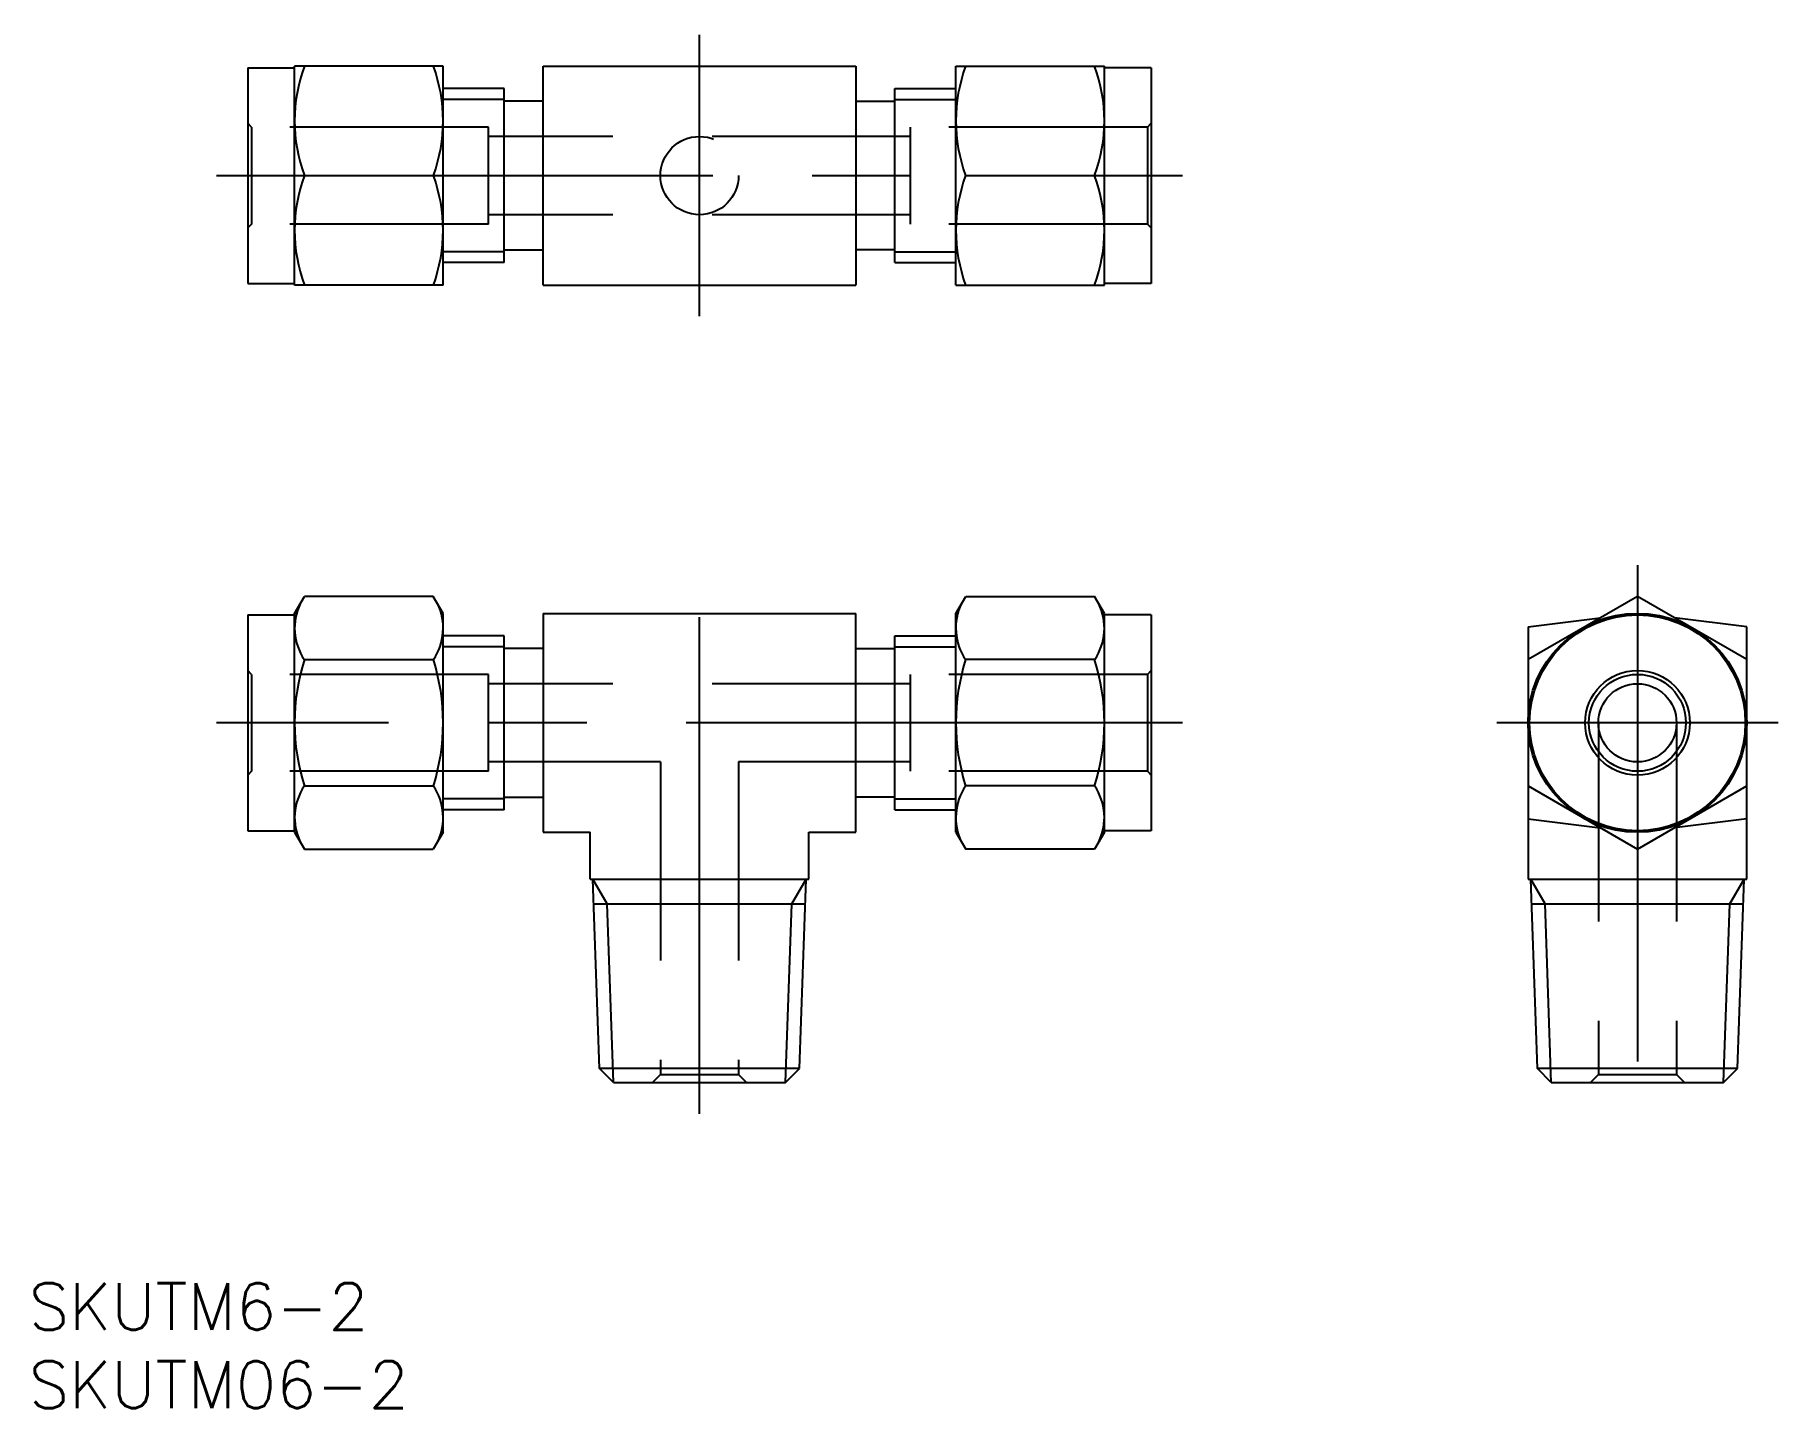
# Model space of a CAD drawing. Extents: x -43 to 69, y -44 to 44.
import ezdxf

# ---------------------------------------------------------------- set-up
doc = ezdxf.new("R2010")
doc.units = 0
doc.linetypes.add('CENTER', pattern=[50.8, 31.75, -6.35, 6.35, -6.35])
doc.linetypes.add('DASHED', pattern=[19.05, 12.7, -6.35])
doc.layers.get('0').update_dxf_attribs({"linetype": 'CONTINUOUS'})
doc.layers.add('CENTER', color=1, linetype='CONTINUOUS')
doc.styles.get("Standard").update_dxf_attribs({"font": 'txt.shx', "height": 3, "bigfont": 'bigfont.shx'})

msp = doc.modelspace()

# ---------------------------------------------------------------- linework, layer by layer
at = {"color": 7, "linetype": 'CONTINUOUS'}
for p, q in [((-28.9, 41.9), (-28.9, 28.1)), ((-28.9, 41.9), (-25.9, 41.9)), ((-16.4, 42), (-25.9, 42)), ((-25.9, 28), (-25.9, 42)), ((-16.4, 28), (-16.4, 42)), ((-10, 28), (-10, 42)), ((-10, 42), (10, 42)), ((10, 42), (10, 28)), ((16.4, 28), (16.4, 42)), ((16.4, 42), (25.9, 42)), ((25.9, 28), (25.9, 42)), ((28.9, 41.9), (25.9, 41.9)), ((28.9, 41.9), (28.9, 28.1)), ((-12.5, 40.56), (-16.4, 40.56)), ((-12.5, 29.44), (-12.5, 40.56)), ((12.5, 29.44), (12.5, 40.56)), ((12.5, 40.56), (16.4, 40.56)), ((-10, 39.75), (-12.5, 39.75)), ((10, 39.75), (12.5, 39.75)), ((-25.28, 35), (-17.02, 35)), ((17.02, 35), (25.28, 35)), ((-12.5, 30.25), (-10, 30.25)), ((12.5, 30.25), (10, 30.25)), ((-12.5, 29.44), (-16.4, 29.44)), ((12.5, 29.44), (16.4, 29.44)), ((-28.9, 28.1), (-25.9, 28.1)), ((-16.4, 28), (-25.9, 28)), ((-10, 28), (10, 28)), ((16.4, 28), (25.9, 28)), ((28.9, 28.1), (25.9, 28.1)), ((-25.9, 7), (-25.27, 8.08)), ((-17.03, 8.08), (-25.27, 8.08)), ((-16.4, 7), (-17.03, 8.08)), ((16.4, 7), (17.03, 8.08)), ((17.03, 8.08), (25.27, 8.08)), ((25.9, 7), (25.27, 8.08)), ((60, 8.08), (53, 4.04)), ((67, 4.04), (60, 8.08)), ((-28.9, 6.9), (-28.9, -6.9)), ((-28.9, 6.9), (-25.9, 6.9)), ((-25.9, -7), (-25.9, 7)), ((-16.4, -7), (-16.4, 7)), ((-10, 7), (10, 7)), ((-10, 7), (-10, -7)), ((10, -7), (10, 7)), ((16.4, -7), (16.4, 7)), ((25.9, -7), (25.9, 7)), ((28.9, 6.9), (25.9, 6.9)), ((28.9, 6.9), (28.9, -6.9)), ((53, 6.14), (57.62, 6.71)), ((67, 6.14), (62.38, 6.71)), ((53, 6.14), (53, -10)), ((67, -10), (67, 6.14)), ((-12.5, 5.56), (-16.4, 5.56)), ((-12.5, -5.56), (-12.5, 5.56)), ((-10, 4.75), (-12.5, 4.75)), ((10, 4.75), (12.5, 4.75)), ((12.5, -5.56), (12.5, 5.56)), ((12.5, 5.56), (16.4, 5.56)), ((-25.28, 4.04), (-17.02, 4.04)), ((25.28, 4.04), (17.02, 4.04)), ((-25.28, -4.04), (-17.02, -4.04)), ((25.28, -4.04), (17.02, -4.04)), ((53, -4.04), (60, -8.08)), ((60, -8.08), (67, -4.04)), ((-12.5, -5.56), (-16.4, -5.56)), ((-12.5, -4.75), (-10, -4.75)), ((12.5, -4.75), (10, -4.75)), ((12.5, -5.56), (16.4, -5.56)), ((53, -6.14), (57.62, -6.71)), ((67, -6.14), (62.38, -6.71)), ((-28.9, -6.9), (-25.9, -6.9)), ((-25.9, -7), (-25.27, -8.08)), ((-16.4, -7), (-17.03, -8.08)), ((-10, -7), (-7, -7)), ((-7, -10), (-7, -7)), ((7, -10), (7, -7)), ((7, -7), (10, -7)), ((16.4, -7), (17.03, -8.08)), ((25.9, -7), (25.27, -8.08)), ((28.9, -6.9), (25.9, -6.9)), ((-25.27, -8.08), (-17.03, -8.08)), ((25.27, -8.08), (17.03, -8.08)), ((-7, -10), (7, -10)), ((-6.4, -22.11), (-6.82, -10)), ((6.4, -22.11), (6.82, -10)), ((53, -10), (67, -10)), ((53.6, -22.11), (53.18, -10)), ((66.4, -22.11), (66.82, -10)), ((-6.77, -11.58), (6.77, -11.58)), ((53.23, -11.58), (66.77, -11.58)), ((-5.51, -23), (-6.4, -22.11)), ((6.4, -22.11), (-6.4, -22.11)), ((5.51, -23), (6.4, -22.11)), ((66.4, -22.11), (53.6, -22.11)), ((54.49, -23), (53.6, -22.11)), ((65.51, -23), (66.4, -22.11)), ((-5.51, -23), (5.51, -23)), ((54.49, -23), (65.51, -23))]:
    msp.add_line(p, q, dxfattribs=at)
at = {"color": 3, "linetype": 'CONTINUOUS'}
for p, q in [((-12.5, 39.87), (-16.4, 39.87)), ((12.5, 39.87), (16.4, 39.87)), ((-12.5, 30.13), (-16.4, 30.13)), ((12.5, 30.13), (16.4, 30.13)), ((-12.5, 4.87), (-16.4, 4.87)), ((12.5, 4.87), (16.4, 4.87)), ((-12.5, -4.87), (-16.4, -4.87)), ((12.5, -4.87), (16.4, -4.87)), ((-5.91, -11.58), (-6.82, -10)), ((5.91, -11.58), (6.82, -10)), ((54.09, -11.58), (53.18, -10)), ((65.91, -11.58), (66.82, -10)), ((-5.51, -23), (-5.91, -11.58)), ((5.51, -23), (5.91, -11.58)), ((54.49, -23), (54.09, -11.58)), ((65.51, -23), (65.91, -11.58))]:
    msp.add_line(p, q, dxfattribs=at)
at = {"color": 3, "linetype": 'DASHED'}
for p, q in [((-28.65, 38.1), (-28.9, 38.35)), ((-13.5, 38.1), (-28.65, 38.1)), ((-28.65, 38.1), (-28.65, 31.9)), ((-13.5, 31.9), (-13.5, 38.1)), ((13.5, 31.9), (13.5, 38.1)), ((28.65, 38.1), (13.5, 38.1)), ((28.65, 38.1), (28.9, 38.35)), ((28.65, 38.1), (28.65, 31.9)), ((13.5, 37.5), (-13.5, 37.5)), ((13.5, 32.5), (-13.5, 32.5)), ((-28.65, 31.9), (-28.9, 31.65)), ((-13.5, 31.9), (-28.65, 31.9)), ((28.65, 31.9), (13.5, 31.9)), ((28.65, 31.9), (28.9, 31.65)), ((-28.65, 3.1), (-28.9, 3.35)), ((28.65, 3.1), (28.9, 3.35)), ((-13.5, 3.1), (-28.65, 3.1)), ((-28.65, 3.1), (-28.65, -3.1)), ((-13.5, -3.1), (-13.5, 3.1)), ((13.5, 2.5), (-13.5, 2.5)), ((28.65, 3.1), (13.5, 3.1)), ((13.5, -3.1), (13.5, 3.1)), ((28.65, 3.1), (28.65, -3.1)), ((57.5, 0), (57.5, -22.5)), ((62.5, 0), (62.5, -22.5)), ((-28.65, -3.1), (-28.9, -3.35)), ((-13.5, -3.1), (-28.65, -3.1)), ((-2.5, -2.5), (-13.5, -2.5)), ((-2.5, -2.5), (-2.5, -22.5)), ((13.5, -2.5), (2.5, -2.5)), ((2.5, -2.5), (2.5, -22.5)), ((28.65, -3.1), (13.5, -3.1)), ((28.65, -3.1), (28.9, -3.35)), ((-2.5, -22.5), (-3, -23)), ((-2.5, -22.5), (2.5, -22.5)), ((2.5, -22.5), (3, -23)), ((57.5, -22.5), (57, -23)), ((57.5, -22.5), (62.5, -22.5)), ((62.5, -22.5), (63, -23))]:
    msp.add_line(p, q, dxfattribs=at)
msp.add_circle((0, 35), 2.5, dxfattribs=at)
at = {"color": 7, "linetype": 'CONTINUOUS'}
for radius in [7, 6.9, 3.35, 3.1, 2.5]:
    msp.add_circle((60, 0), radius, dxfattribs=at)
for centre, radius, start, end in [((-15.74, 38.5), 10.16, 159.8526, 200.1474), ((-26.56, 38.5), 10.16, 339.8526, 20.1474), ((26.56, 38.5), 10.16, 159.8526, 200.1474), ((15.74, 38.5), 10.16, 339.8526, 20.1474), ((-15.74, 31.5), 10.16, 159.8526, 200.1474), ((-26.56, 31.5), 10.16, 339.8526, 20.1474), ((26.56, 31.5), 10.16, 159.8526, 200.1474), ((15.74, 31.5), 10.16, 339.8526, 20.1474), ((-22.32, 6.06), 3.58, 154.2543, 214.2543), ((-19.98, 6.06), 3.58, 325.7457, 25.7457), ((19.98, 6.06), 3.58, 154.2543, 214.2543), ((22.32, 6.06), 3.58, 325.7457, 25.7457), ((-12.45, 0), 13.45, 162.5069, 197.4931), ((-29.85, 0), 13.45, 342.5069, 17.4931), ((29.85, 0), 13.45, 162.5069, 197.4931), ((12.45, 0), 13.45, 342.5069, 17.4931), ((-22.32, -6.06), 3.58, 145.7457, 205.7457), ((-19.98, -6.06), 3.58, 334.2543, 34.2543), ((19.98, -6.06), 3.58, 145.7457, 205.7457), ((22.32, -6.06), 3.58, 334.2543, 34.2543)]:
    msp.add_arc(centre, radius, start, end, dxfattribs=at)
at = {"layer": 'CENTER', "color": 1, "linetype": 'CENTER'}
for p, q in [((0, 26), (0, 44)), ((-30.9, 35), (30.9, 35)), ((0, -25), (0, 10.08)), ((60, 10.08), (60, -25)), ((30.9, 0), (-30.9, 0)), ((69, 0), (51, 0))]:
    msp.add_line(p, q, dxfattribs=at)

# ---------------------------------------------------------------- texts
at = {"color": 7, "linetype": 'CONTINUOUS'}
for s, p in [('SKUTM6-2', (-42.9, -38.83)), ('SKUTM06-2', (-42.9, -43.83))]:
    msp.add_text(s, height=3, dxfattribs=at).set_placement(p)

doc.saveas('drawing.dxf')
